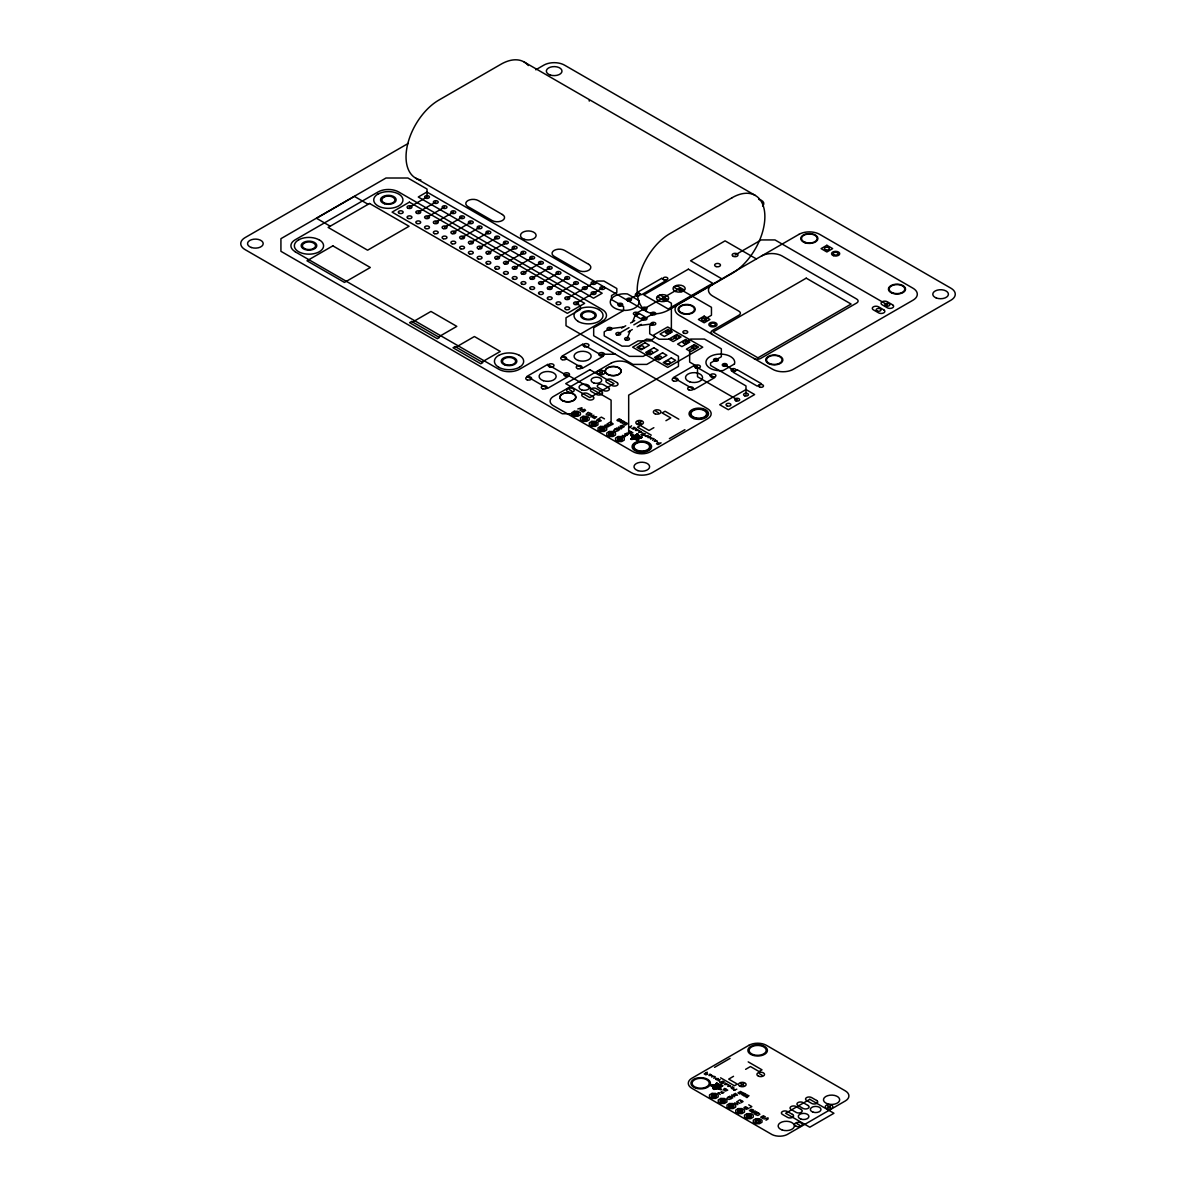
<?xml version="1.0" encoding="UTF-8"?>
<svg xmlns="http://www.w3.org/2000/svg" width="1196" height="1196" viewBox="0 0 1196 1196"><rect width="100%" height="100%" fill="white"/><g stroke="black" fill="none" stroke-linecap="round" stroke-linejoin="round"><path stroke-width="1.5" d="M632.639 321.769L635.824 313.606L679.104 288.61L711.456 307.297L711.456 315.266L704.175 319.467M627.048 338.902L630.232 330.739M408.165 143.46L245.031 237.645A14.636 8.447 0 0 0 245.031 249.59L631.473 472.704A14.636 8.447 0 0 0 652.164 472.704L950.97 300.196A14.636 8.447 0 0 0 950.97 288.236L564.527 65.137A14.636 8.447 0 0 0 543.836 65.137L535.748 69.802M319.227 239.813L319.332 239.873A14.502 8.372 0 0 1 319.332 251.713L319.242 251.773A14.771 8.522 0 0 1 298.701 251.788L298.596 251.713A14.502 8.372 0 0 1 298.611 239.873L298.701 239.813M377.981 194.051L378.071 193.991A14.502 8.372 0 0 0 377.981 205.891L378.056 205.951A14.771 8.522 0 0 0 398.612 205.966L398.702 205.891A14.502 8.372 0 0 0 398.687 194.051L398.687 194.051A14.502 8.372 0 0 0 378.175 194.051M409.495 207.132L427.032 197.011L427.032 189.043L407.896 178.01L386.009 178.01L280.925 238.677L280.925 251.31L562.284 413.756L576.083 413.756M418.256 212.2L435.793 202.079M427.032 217.253L444.553 207.132M435.793 222.321L453.314 212.2M444.553 227.375L462.075 217.253M453.314 232.428L470.85 222.321M462.075 237.496L479.611 227.375M470.85 242.549L488.372 232.428M479.611 247.617L497.132 237.496M488.372 252.67L505.893 242.549M497.132 257.738L514.669 247.617M505.893 262.791L523.429 252.67M412.62 322.023L430.949 311.438L456.812 326.373L438.484 336.958M514.669 267.859L532.19 257.738M523.429 272.912L540.951 262.791M532.19 277.965L549.726 267.859M540.951 283.033L558.487 272.912M549.726 288.087L567.248 277.965M456.08 347.109L474.393 336.524L500.257 351.46L481.928 362.044M558.487 293.155L576.009 283.033M567.248 298.208L596.983 281.045L603.89 281.045L616.822 288.505L616.822 292.497L611.485 295.576L611.485 299.553L623.565 306.535L623.565 310.512L593.679 327.764L593.679 335.732L629.41 356.363L643.209 356.363L650.25 352.297M602.306 288.087L576.009 303.276L580.389 305.802L580.389 309.45L566.007 317.762L566.007 325.731L632.998 364.406L646.797 364.406L659.011 357.35M498.792 355.332L498.687 355.376A14.502 8.372 0 0 0 498.687 367.232L498.777 367.292M629.036 299.568L637.797 294.515M519.318 367.292L519.423 367.232A14.502 8.372 0 0 0 519.408 355.391L519.318 355.332M602.141 321.41L602.231 321.35A14.502 8.372 0 0 0 602.231 309.51L398.597 191.928A14.502 8.372 0 0 0 378.086 191.943L295.143 239.813A14.502 8.372 0 0 0 295.158 251.653L295.248 251.713M602.231 321.47L519.423 369.295A14.771 8.522 0 0 1 498.777 369.235L295.143 251.773M735.091 255.002L761.194 239.933L774.993 239.933L887.342 304.786M621.606 328.138L625.747 325.761M630.576 322.965L634.717 320.573M618.287 333.848L629.021 327.644M633.85 324.864L653.345 313.606M628.154 331.935L632.295 329.543M637.124 326.747L641.265 324.355M667.787 332.054L671.375 329.991L671.375 303.201L662.599 298.133M599.704 373.316L602.44 371.732M676.547 337.123L672.885 339.23L659.086 339.23L649.697 333.804L649.697 325.835L653.345 323.727L639.202 325.551M685.308 342.176L690.69 339.066L704.504 339.066L721.338 348.784L721.338 356.752L710.559 362.971L710.559 365.453L745.99 385.919L745.99 394.62M577.817 408.942L581.914 407.761L581.914 408.942L579.866 410.123M694.069 347.244L689.658 349.785L689.658 362.089L697.492 366.619L697.492 376.74L737.229 399.688M588.821 415.804L591.885 414.025L590.869 416.985L593.934 415.206M599.346 418.301L601.394 417.12L604.458 418.884M598.164 420.753L598.673 421.635L601.229 420.753L598.164 418.974L596.625 420.454L599.689 419.856M608.106 423.354L610.154 422.173L613.219 423.952L611.171 425.133M610.663 423.653L611.694 423.055M617.181 419.945L619.214 418.75L621.262 419.945L619.214 421.127L617.181 420.529L621.262 419.945M602.38 428.93L611.096 423.907L611.096 400.107L566.62 374.423M620.395 421.799L622.443 420.618L624.491 421.799L622.443 422.98L620.395 422.397L624.491 421.799M622.219 426.598L621.187 427.181L620.171 426L622.219 425.417L624.267 426.598L622.219 427.779M629.515 427.57L631.563 425.791M638.26 423.399L640.996 421.814M625.583 434.686L627.123 433.206L624.551 434.088L627.123 434.985M629.829 432.817L630.337 433.714L632.908 432.817L629.829 431.053L628.304 432.533L631.368 431.935M619.917 439.052L628.677 433.999L628.677 395.114L678.461 366.365L678.461 356.259L651.85 340.89L638.051 340.89L628.961 346.137L622.055 346.137L604.204 335.837L604.204 331.845L609.526 328.78L623.669 326.957M653.853 427.675L649.024 430.47L640.398 425.492L637.468 427.181L651.267 435.15M665.933 420.708L670.762 417.912L662.135 412.934L665.066 411.245L678.865 419.213M646.139 436.585L648.187 435.389M650.549 439.126L652.089 438.229L654.137 438.827L652.597 440.307M661.104 442.849L658.024 444.628L656.499 443.731L657.516 442.55L660.072 443.447M669.386 438.633L684.904 429.678M714.565 1067.355L730.083 1058.385M707.255 1072.139L704.19 1073.903L705.715 1074.8L707.763 1074.202L706.238 1072.722M711.665 1077.043L713.205 1076.161L715.253 1076.744L713.713 1078.224M718.123 1080.765L720.171 1079.584M733.537 1076.31L728.708 1079.106L737.334 1084.084L734.404 1085.774L720.59 1077.805M745.616 1069.344L750.445 1066.548L759.071 1071.541L762.002 1069.837L748.203 1061.869M718.168 1093.323L719.2 1092.725M721.906 1091.171L720.889 1092.352L722.414 1093.234L723.954 1092.352L721.397 1092.636M724.627 1090.184L725.135 1091.066L727.691 1090.184L724.627 1088.42L723.087 1089.885L726.166 1089.302M740.937 1085.325L743.688 1083.74M733.716 1090.363L736.796 1089.182M735.42 1094.579L734.389 1095.177L737.469 1095.177L735.42 1093.398L733.372 1094.579M743.718 1093.264L741.67 1094.445L743.718 1095.626L745.766 1093.862L743.718 1093.264L743.718 1095.626M746.947 1095.132L744.899 1096.313L746.947 1097.494L748.995 1095.715L746.947 1095.132L746.947 1097.494M737.962 1100.963L739.995 1099.782L743.075 1101.546L741.027 1102.727M740.518 1101.247L741.535 1100.664M745.542 1108.468L746.05 1109.365L748.606 1108.468L745.542 1106.704L744.002 1107.586L744.51 1108.468L747.066 1107.586M749.787 1107.795L751.836 1106.614L748.771 1104.835M755.139 1110.905L752.06 1112.684L757.188 1112.086L754.108 1113.865M763.945 1119.037L768.041 1117.856L768.041 1119.037L765.993 1120.218M827.707 1107.586L830.443 1106.001M383.722 197.25L384.768 196.757A6.369 3.678 0 0 1 391.899 196.757L392.931 197.25A6.518 3.767 0 0 1 393.021 202.632M304.367 243.072L305.399 242.579A6.369 3.678 0 0 1 312.545 242.579L313.576 243.072A6.518 3.767 0 0 1 313.666 248.439M601.573 354.24L615.372 354.24M642.431 433.849L640.892 434.731L642.431 435.613L645.496 433.849L642.431 433.251L643.956 434.731M622.354 435.374L625.418 436.555M647.171 435.987L644.599 435.688M722.862 1082.918L724.387 1082.021L722.862 1081.139L719.783 1082.918L722.862 1083.501L721.323 1082.021M740.488 1091.41L742.537 1092.591L740.488 1093.174L739.457 1091.993L737.932 1092.875L739.98 1094.056M751.402 1111.712L749.354 1110.516L751.402 1109.335L753.45 1109.933L752.419 1111.114L751.402 1110.516M763.272 1115.689L765.32 1116.87L763.272 1117.468L762.256 1116.287L760.716 1117.169L762.764 1118.35M593.022 312.769L591.975 312.276A6.369 3.678 0 0 0 584.844 312.276L583.812 312.769A6.518 3.767 0 0 0 583.857 318.136M524.102 61.968L755.274 195.426M756.41 258.949L725.075 240.859L690.585 260.773L721.906 278.862M415.64 178.114L646.812 311.573M724.701 364.93L733.477 369.983M598.673 309.51L598.777 309.57A14.502 8.372 0 0 1 598.777 321.41L598.777 321.41A14.771 8.522 0 0 1 578.146 321.485L578.057 321.41M368.129 204.322L354.405 196.413L316.506 218.285L330.216 226.208M599.704 371.732L602.44 373.316M655.782 411.2L658.518 412.77M638.26 421.814L640.996 423.399M569.027 389.433L571.763 391.017M635.809 428.258L634.284 427.361C631.324 426.957 636.212 429.543 633.252 429.14L631.727 428.258M649.877 436.376L650.908 437.557L647.828 437.557L648.352 436.675L650.385 437.856M629.515 426.972L630.546 427.57M623.116 423.967L625.164 425.148L626.704 424.251L624.656 423.668L625.672 422.487L627.721 423.668M637.498 433.879L638.35 434.372M637.259 434.028L638.455 434.716M637.005 434.178L638.544 435.06M641.863 436.974L640.862 436.69M636.75 434.312L638.634 435.404M636.496 434.462L638.619 435.688M639.875 436.405L642.162 437.452M636.257 434.611L638.559 435.912L636.003 434.746M639.217 436.316L641.848 437.572M638.709 436.316L641.519 437.661M635.764 434.895L641.191 437.766M635.554 435.075L640.862 437.856M635.39 435.254L640.533 437.945M635.3 435.404L640.204 438.05M635.255 435.479L636.392 436.151M636.825 436.39L639.86 438.14M633.955 435.299L636.108 436.51M636.586 436.779L637.528 437.093M637.707 437.452L639.471 438.214M633.327 435.224L636.063 436.794M636.302 436.944L637.064 437.108M637.199 437.452L639.038 438.244M632.729 435.165L638.455 438.469M618.481 426.987L621.546 428.751L616.433 428.168L619.498 429.932M632.131 435.105L638.619 438.857M631.533 435.06L634.478 436.48M635.016 437.063L638.634 439.156M631.054 435.075L636.078 437.96M636.825 438.125L638.574 439.395M635.181 437.452L630.83 435.224L634.822 437.542M635.3 437.796L638.515 439.65M635.016 437.93L638.455 439.889M631.129 435.703L634.538 437.661M634.702 438.035L638.38 440.128M631.667 436.301L638.32 440.382M632.729 437.452L638.26 440.547M632.46 437.587L638.201 440.636M632.206 437.736L634.822 438.962M635.39 439.291L637.902 440.741M632.011 437.885L634.538 439.096M631.817 438.095L634.209 439.201M631.652 438.274L633.85 439.276M606.925 424.042L609.99 425.806L604.877 425.223L607.942 426.987M631.488 438.469L633.446 439.321M594.606 417.359L593.59 416.776L596.655 416.776L594.606 418.54L592.558 417.359M631.309 438.663L633.013 439.366M631.159 438.842L632.579 439.41M630.98 439.037L632.146 439.44M630.845 439.201L631.712 439.485M581.047 410.811L583.095 411.992L584.635 411.095L582.587 409.914L584.635 409.331L585.651 410.512M827.707 1106.001L830.443 1107.586M759.34 1073.619L762.091 1075.204M740.937 1083.74L743.688 1085.325M797.029 1123.717L799.765 1125.287M718.482 1078.613L715.402 1078.613L716.434 1079.794L717.959 1079.495L715.911 1078.314M732.535 1086.73L734.075 1088.211L731.01 1087.613L732.535 1089.093M719.663 1081.662L719.14 1080.182M733.716 1089.78L734.748 1090.363M721.577 1085.235L722.758 1085.774M721.083 1085.191L722.668 1085.833M716.778 1082.993L717.63 1083.486M720.5 1085.131L722.369 1085.998M716.554 1083.098L718.153 1084.069M719.947 1085.101L722.1 1086.147M716.359 1083.292L718.512 1084.563M719.484 1085.131L721.921 1086.252M716.18 1083.501L718.587 1084.862M719.095 1085.191L721.666 1086.402M716.015 1083.681L718.572 1085.146M718.766 1085.295L721.412 1086.551M715.866 1083.875L721.173 1086.686M715.671 1084.084L720.889 1086.82M715.567 1084.204L720.575 1086.925M715.358 1084.473L720.231 1087.014M715.283 1084.623L716.823 1085.34M717.196 1085.549L718.258 1086.162M718.527 1086.521L720.097 1087.493M715.238 1084.757L716.583 1085.699M718.034 1086.596L720.426 1087.971M715.223 1084.996L716.658 1086.088M720.515 1088.315L717.465 1086.491M714.52 1085.146L720.605 1088.659M734.748 1096.747L731.683 1094.968L732.7 1097.928L729.635 1096.149M713.952 1085.101L717.6 1086.94M718.034 1087.179L720.71 1089.003M713.474 1085.116L715.881 1086.237M716.03 1086.596L720.784 1089.347M713.04 1085.161L715.208 1086.132M715.432 1086.536L720.769 1089.436M712.607 1085.191L716.15 1086.97M716.374 1087.373L720.62 1089.541M712.173 1085.235L715.866 1087.104M716.15 1087.523L720.216 1089.601M711.74 1085.265L715.671 1087.284M715.97 1087.613L719.215 1089.317M711.336 1085.31L716.733 1088.36L711.007 1085.415M717.062 1088.36L718.168 1089.003M710.917 1085.49L716.509 1088.599M710.932 1085.669L712.921 1086.82M713.683 1087.538L716.255 1088.734M715.97 1088.868L713.534 1087.717L715.671 1088.988M713.399 1087.956L715.343 1089.078M739.846 1103.415L736.781 1101.636L737.797 1104.596L734.733 1102.817M713.324 1088.225L715.014 1089.182M713.25 1088.48L714.685 1089.287M714.356 1089.377L713.145 1088.868L714.027 1089.481M718.168 1092.725L720.216 1094.504M712.756 284.14A14.636 8.447 0 0 0 712.756 296.1L738.949 311.214A4.874 2.811 0 0 1 738.949 315.206L712.412 330.515A4.874 2.811 0 0 0 712.412 334.506M761.478 256.019A14.636 8.447 0 0 1 782.169 256.019L856.665 299.03A4.874 2.811 0 0 1 856.665 303.022L760.716 358.411A4.874 2.811 0 0 1 753.824 358.411M589.03 100.793A7.804 4.5 0 0 1 589.404 101.032M758.757 199.358A7.804 4.5 0 0 1 762.585 206.011M420.872 179.998A46.36 26.761 -60 0 1 407.402 145.299A46.36 26.761 -60 0 1 438.812 100.12L500.915 64.27A46.36 26.761 -60 0 1 528.348 65.556M593.111 312.844A6.518 3.767 0 0 1 593.111 318.136M593.022 318.211A6.802 3.917 0 0 1 583.798 318.211M578.266 321.41A14.502 8.372 0 0 1 578.266 309.57A14.502 8.372 0 0 1 598.777 309.57M304.277 248.439A6.518 3.767 0 0 1 304.277 243.147M313.576 248.514A6.802 3.917 0 0 1 304.352 248.514M392.946 202.692A6.802 3.917 0 0 1 383.722 202.692M383.781 202.632A6.518 3.767 0 0 1 383.781 197.325M519.318 367.307A14.771 8.522 0 0 1 498.777 367.307M498.896 355.391A14.502 8.372 0 0 1 519.408 355.391M298.611 239.873A14.502 8.372 0 0 1 319.123 239.873M655.124 337.063L652.149 339.739L646.692 339.081L632.639 347.184L667.697 367.426L702.755 347.184L667.697 326.957L653.644 335.059L655.124 337.063M369.594 203.484L328.123 227.419L367.606 250.203L409.062 226.268L369.594 203.484M332.847 245.853L306.983 260.788L344.463 282.42L370.326 267.5L332.847 245.853M409.376 202.154L392.094 212.126L567.367 313.322L584.65 303.336L409.376 202.154M426.897 192.033L418.271 197.011L593.53 298.208L602.171 293.229L426.897 192.033M411.678 321.47L409.585 322.681L437.332 338.707L439.425 337.496L411.678 321.47M455.138 346.556L453.03 347.767L480.777 363.793L482.87 362.582L455.138 346.556M732.087 197.729L669.984 233.579A46.36 26.761 -60 0 0 637.199 290.359A46.36 26.761 -60 0 0 669.984 309.286L732.087 273.421A46.36 26.761 -60 0 0 764.872 216.655A46.36 26.761 -60 0 0 732.087 197.729M661.582 278.369L637.438 292.302L641.624 294.724L665.783 280.776L661.582 278.369M620.275 303.635L618.556 304.636L620.275 305.623L621.995 304.636L620.275 303.635M629.036 298.581L627.317 299.568L629.036 300.57L630.77 299.568L629.036 298.581M688.358 269.19L643.822 294.904L668.205 308.987L712.756 283.273L688.358 269.19M660.312 295.173L657.486 296.817L664.901 301.093L667.727 299.463L660.312 295.173M676.801 285.65L673.976 287.294L681.391 291.57L684.217 289.94L676.801 285.65M547.633 364.466L526.928 376.411L547.633 388.371L568.339 376.411L547.633 364.466M582.601 344.269L561.896 356.229L582.601 368.174L603.307 356.229L582.601 344.269M639.337 313.561L635.539 315.759L640.847 318.824L644.659 316.626L639.337 313.561M798.988 234.356L679.328 303.455A14.636 8.447 0 0 0 679.328 315.4L772.646 369.28A14.636 8.447 0 0 0 793.352 369.28L913.011 300.196A14.636 8.447 0 0 0 913.011 288.236L819.694 234.356A14.636 8.447 0 0 0 798.988 234.356M589.867 369.714L565.708 383.647L589.867 397.595L614.011 383.647L589.867 369.714M645.048 342.699L636.945 347.378L641.235 349.86L649.338 345.181L645.048 342.699M668.026 329.438L660.087 334.013L664.393 336.495L672.331 331.92L668.026 329.438M611.141 363.165L554.182 396.04A11.497 6.638 0 0 0 552.866 405.414L633.058 451.699A12.394 7.161 0 0 0 650.579 451.699L707.554 418.809A12.394 7.161 0 0 0 707.554 408.703L628.677 363.165A12.394 7.161 0 0 0 611.141 363.165M704.175 316.118L698.389 319.467L704.175 322.8L709.961 319.467L704.175 316.118M826.87 245.285L821.084 248.619L826.87 251.967L832.655 248.619L826.87 245.285M653.808 347.767L645.705 352.446L650.011 354.928L658.114 350.249L653.808 347.767M676.787 334.491L668.848 339.081L673.154 341.563L681.092 336.973L676.787 334.491M662.569 352.82L654.466 357.499L658.772 359.981L666.875 355.302L662.569 352.82M685.562 339.544L677.624 344.134L681.914 346.616L689.853 342.026L685.562 339.544M574.289 411.26L571.748 412.725L571.748 414.788L574.289 416.268L577.892 416.268L580.434 414.788L580.434 412.725L577.892 411.26L574.289 411.26M806.239 278.16L713.085 331.935L757.935 357.828L851.103 304.053L806.239 278.16M576.083 412.485L573.901 413.756L576.083 415.027L578.281 413.756L576.083 412.485M671.33 357.888L663.227 362.552L667.532 365.034L675.635 360.37L671.33 357.888M694.323 344.612L686.384 349.187L690.675 351.669L698.614 347.094L694.323 344.612M588.148 412.456L586.1 414.235L587.64 415.117L590.704 413.338L588.148 412.456M583.065 416.313L580.523 417.778L580.523 419.856L583.065 421.321L586.653 421.321L589.194 419.856L589.194 417.778L586.653 416.313L583.065 416.313M584.859 417.554L582.661 418.809L584.859 420.08L587.042 418.809L584.859 417.554M591.826 421.366L589.284 422.846L589.284 424.909L591.826 426.374L595.414 426.374L597.955 424.909L597.955 422.846L595.414 421.366L591.826 421.366M593.62 422.607L591.422 423.877L593.62 425.148L595.802 423.877L593.62 422.607M694.039 365.617L673.333 377.577L694.039 389.522L714.745 377.577L694.039 365.617M715.941 358.875L714.221 359.861L715.941 360.863L717.675 359.861L715.941 358.875M600.586 426.434L598.045 427.899L598.045 429.977L600.586 431.442L604.174 431.442L606.716 429.977L606.716 427.899L604.174 426.434L600.586 426.434M602.38 427.675L600.198 428.93L602.38 430.201L604.578 428.93L602.38 427.675M724.701 363.928L722.982 364.93L724.701 365.916L726.435 364.93L724.701 363.928M609.347 431.487L606.806 432.952L606.806 435.03L609.347 436.495L612.935 436.495L615.477 435.03L615.477 432.952L612.935 431.487L609.347 431.487M615.252 428.841L613.712 430.321L615.761 431.502L618.317 430.62L615.252 428.841M611.141 432.728L608.958 433.999L611.141 435.254L613.339 433.999L611.141 432.728M734.449 364.003L723.117 370.551A14.397 8.312 0 0 1 705.969 362.926A14.397 8.312 0 0 1 721.263 354.106A14.397 8.312 0 0 1 734.449 364.003M618.108 436.555L615.566 438.02L615.566 440.098L618.108 441.563L621.711 441.563L624.252 440.098L624.252 438.02L621.711 436.555L618.108 436.555M737.289 369.773L733.103 372.195L757.247 386.129L761.448 383.722L737.289 369.773M619.917 437.796L617.719 439.052L619.917 440.322L622.099 439.052L619.917 437.796M636.481 429.229L635.465 430.411L638.529 430.411L636.481 429.229M639.711 431.098L638.694 432.279L641.759 432.279L639.711 431.098M655.318 440.098L654.287 441.279L657.366 441.279L655.318 440.098M746.005 389.567L719.708 404.741L728.349 409.735L754.631 394.545L746.005 389.567M748.89 1045.319L691.916 1078.209A12.394 7.161 0 0 0 691.916 1088.33L772.108 1134.615A11.497 6.638 0 0 0 788.328 1133.868L845.288 1100.978A12.394 7.161 0 0 0 845.288 1090.857L766.412 1045.319A12.394 7.161 0 0 0 748.89 1045.319M709.976 1074.292L708.944 1075.473L712.024 1075.473L709.976 1074.292M725.568 1083.307L724.552 1084.488L727.617 1084.488L725.568 1083.307M712.039 1093.413L709.497 1094.878L709.497 1096.956L712.039 1098.421L715.627 1098.421L718.168 1096.956L718.168 1094.878L715.627 1093.413L712.039 1093.413M728.798 1085.161L727.781 1086.342L730.846 1086.342L728.798 1085.161M713.833 1094.654L711.635 1095.91L713.833 1097.18L716.015 1095.91L713.833 1094.654M720.799 1098.466L718.258 1099.931L718.258 1102.009L720.799 1103.474L724.387 1103.474L726.929 1102.009L726.929 1099.931L724.387 1098.466L720.799 1098.466M722.593 1099.707L720.396 1100.978L722.593 1102.234L724.791 1100.978L722.593 1099.707M728.454 1096.837L726.914 1098.317L728.962 1099.498L731.518 1098.601L728.454 1096.837M729.56 1103.534L727.019 1104.999L727.019 1107.077L729.56 1108.543L733.148 1108.543L735.69 1107.077L735.69 1104.999L733.148 1103.534L729.56 1103.534M731.354 1104.775L729.171 1106.031L731.354 1107.302L733.552 1106.031L731.354 1104.775M738.321 1108.587L735.779 1110.052L735.779 1112.13L738.321 1113.596L741.924 1113.596L744.465 1112.13L744.465 1110.052L741.924 1108.587L738.321 1108.587M740.115 1109.828L737.932 1111.099L740.115 1112.355L742.312 1111.099L740.115 1109.828M747.081 1113.655L744.54 1115.12L744.54 1117.199L747.081 1118.664L750.684 1118.664L753.226 1117.199L753.226 1115.12L750.684 1113.655L747.081 1113.655M748.89 1114.896L746.693 1116.152L748.89 1117.423L751.073 1116.152L748.89 1114.896M758.369 1112.773L755.289 1114.552L757.86 1115.434L759.894 1114.253L758.369 1112.773M755.857 1118.708L753.316 1120.174L753.316 1122.252L755.857 1123.717L759.445 1123.717L761.987 1122.252L761.987 1120.174L759.445 1118.708L755.857 1118.708M757.651 1119.949L755.453 1121.22L757.651 1122.476L759.834 1121.22L757.651 1119.949M809.797 1099.318L785.637 1113.267L809.797 1127.215L833.941 1113.267L809.797 1099.318M504.951 358.322L504.443 358.591A6.518 3.767 0 0 0 504.353 363.958A6.802 3.917 0 0 0 513.667 364.033A6.518 3.767 0 0 0 513.742 358.665L512.621 358.097A6.369 3.678 0 0 0 505.474 358.082L504.951 358.322M892.545 304.786L887.342 301.781A3.678 2.123 0 0 0 882.14 301.781A3.678 2.123 0 0 0 882.14 304.786L887.342 307.791A3.678 2.123 0 0 0 892.545 307.791A3.678 2.123 0 0 0 892.545 304.786M883.784 309.854L878.582 306.849A3.678 2.123 0 0 0 873.379 306.849A3.678 2.123 0 0 0 873.379 309.854L878.582 312.844A3.678 2.123 0 0 0 883.784 312.844A3.678 2.123 0 0 0 883.784 309.854M502.425 214.533L478.28 200.584A7.326 4.231 0 0 0 467.92 200.584A7.326 4.231 0 0 0 467.92 206.564L492.079 220.513A7.326 4.231 0 0 0 502.425 220.513A7.326 4.231 0 0 0 502.425 214.533M588.686 264.331L564.527 250.398A7.326 4.231 0 0 0 554.182 250.398A7.326 4.231 0 0 0 554.182 256.363L578.326 270.311A7.326 4.231 0 0 0 588.686 270.311A7.326 4.231 0 0 0 588.686 264.331M638.784 300.495L627.437 293.947A14.397 8.312 0 0 0 610.289 301.556A14.397 8.312 0 0 0 625.598 310.392A14.397 8.312 0 0 0 638.784 300.495M617.001 382.585L611.978 379.685A3.558 2.048 0 0 0 606.94 379.685A3.558 2.048 0 0 0 606.94 382.585L611.978 385.486A3.558 2.048 0 0 0 617.001 385.486A3.558 2.048 0 0 0 617.001 382.585M608.375 387.564L603.352 384.664A3.558 2.048 0 0 0 598.314 384.664A3.558 2.048 0 0 0 598.314 387.564L603.352 390.464A3.558 2.048 0 0 0 608.375 390.464A3.558 2.048 0 0 0 608.375 387.564M601.483 391.541L596.445 388.64A3.558 2.048 0 0 0 591.422 388.64A3.558 2.048 0 0 0 591.422 391.541L596.445 394.456A3.558 2.048 0 0 0 601.483 394.456A3.558 2.048 0 0 0 601.483 391.541M592.857 396.534L587.819 393.619A3.558 2.048 0 0 0 582.796 393.619A3.558 2.048 0 0 0 582.796 396.534L587.819 399.434A3.558 2.048 0 0 0 592.857 399.434A3.558 2.048 0 0 0 592.857 396.534M816.674 1100.499L811.635 1097.584A3.558 2.048 0 0 0 806.612 1097.584A3.558 2.048 0 0 0 806.612 1100.499L811.635 1103.4A3.558 2.048 0 0 0 816.674 1103.4A3.558 2.048 0 0 0 816.674 1100.499M808.048 1105.478L803.024 1102.577A3.558 2.048 0 0 0 797.986 1102.577A3.558 2.048 0 0 0 797.986 1105.478L803.024 1108.378A3.558 2.048 0 0 0 808.048 1108.378A3.558 2.048 0 0 0 808.048 1105.478M801.141 1109.454L796.117 1106.554A3.558 2.048 0 0 0 791.079 1106.554A3.558 2.048 0 0 0 791.079 1109.454L796.117 1112.37A3.558 2.048 0 0 0 801.141 1112.37A3.558 2.048 0 0 0 801.141 1109.454M792.514 1114.433L787.491 1111.533A3.558 2.048 0 0 0 782.453 1111.533A3.558 2.048 0 0 0 782.453 1114.433L787.491 1117.348A3.558 2.048 0 0 0 792.514 1117.348A3.558 2.048 0 0 0 792.514 1114.433M812.996 1112.145A5.322 3.08 0 0 0 820.994 1109.484A5.322 3.08 0 0 0 812.996 1106.808A5.322 3.08 0 0 0 812.996 1112.145M800.916 1119.112A5.322 3.08 0 0 0 808.915 1116.451A5.322 3.08 0 0 0 800.916 1113.79A5.322 3.08 0 0 0 800.916 1119.112M796.267 1126.333A3.812 2.198 0 0 0 802.202 1124.659A3.812 2.198 0 0 0 796.73 1122.521A3.812 2.198 0 0 0 796.267 1126.333M827.169 1108.707A3.812 2.198 0 0 0 832.894 1106.793A3.812 2.198 0 0 0 827.169 1104.88A3.812 2.198 0 0 0 827.169 1108.707M758.578 1076.236A3.812 2.198 0 0 0 764.528 1074.576A3.812 2.198 0 0 0 759.056 1072.438A3.812 2.198 0 0 0 758.578 1076.236M740.175 1086.357A3.812 2.198 0 0 0 746.11 1084.682A3.812 2.198 0 0 0 740.653 1082.544A3.812 2.198 0 0 0 740.175 1086.357M753.36 1054.663A8.581 4.948 0 0 0 766.232 1050.372A8.581 4.948 0 0 0 753.36 1046.096A8.581 4.948 0 0 0 753.36 1054.663M752.762 1055.261A9.762 5.636 0 0 0 767.413 1050.372A9.762 5.636 0 0 0 752.762 1045.498A9.762 5.636 0 0 0 752.762 1055.261M696.401 1087.553A8.581 4.948 0 0 0 709.258 1083.262A8.581 4.948 0 0 0 696.401 1078.971A8.581 4.948 0 0 0 696.401 1087.553M695.803 1088.151A9.762 5.636 0 0 0 710.439 1083.262A9.762 5.636 0 0 0 695.803 1078.388A9.762 5.636 0 0 0 695.803 1088.151M782.199 1129.996A8.088 4.664 0 0 0 794.338 1125.959A8.088 4.664 0 0 0 782.199 1121.908A8.088 4.664 0 0 0 782.199 1129.996M827.542 1103.818A8.088 4.664 0 0 0 839.682 1099.782A8.088 4.664 0 0 0 827.542 1095.73A8.088 4.664 0 0 0 827.542 1103.818M712.607 1097.136A2.437 1.405 0 0 0 716.269 1095.91A2.437 1.405 0 0 0 712.607 1094.699A2.437 1.405 0 0 0 712.607 1097.136M721.367 1102.189A2.437 1.405 0 0 0 725.03 1100.978A2.437 1.405 0 0 0 721.367 1099.752A2.437 1.405 0 0 0 721.367 1102.189M729.994 1107.197A2.437 1.405 0 0 0 733.791 1106.136A2.437 1.405 0 0 0 730.293 1104.775A2.437 1.405 0 0 0 729.994 1107.197M738.904 1112.31A2.437 1.405 0 0 0 742.567 1111.099A2.437 1.405 0 0 0 738.904 1109.873A2.437 1.405 0 0 0 738.904 1112.31M747.515 1117.318A2.437 1.405 0 0 0 751.312 1116.257A2.437 1.405 0 0 0 747.814 1114.881A2.437 1.405 0 0 0 747.515 1117.318M756.425 1122.431A2.437 1.405 0 0 0 760.088 1121.22A2.437 1.405 0 0 0 756.425 1119.994A2.437 1.405 0 0 0 756.425 1122.431M619.05 305.847A2.437 1.405 0 0 0 622.712 304.636A2.437 1.405 0 0 0 619.05 303.41A2.437 1.405 0 0 0 619.05 305.847M636.586 295.726A2.437 1.405 0 0 0 640.249 294.515A2.437 1.405 0 0 0 636.586 293.289A2.437 1.405 0 0 0 636.586 295.726M627.825 300.794A2.437 1.405 0 0 0 631.473 299.568A2.437 1.405 0 0 0 627.825 298.357A2.437 1.405 0 0 0 627.825 300.794M664.184 279.789A2.437 1.405 0 0 0 667.846 278.578A2.437 1.405 0 0 0 664.184 277.352A2.437 1.405 0 0 0 664.184 279.789M684.082 333.28A2.437 1.405 0 0 0 687.745 332.054A2.437 1.405 0 0 0 684.082 330.844A2.437 1.405 0 0 0 684.082 333.28M643.358 309.764A2.437 1.405 0 0 0 647.021 308.538A2.437 1.405 0 0 0 643.358 307.327A2.437 1.405 0 0 0 643.358 309.764M652.119 314.817A2.437 1.405 0 0 0 655.782 313.606A2.437 1.405 0 0 0 652.119 312.38A2.437 1.405 0 0 0 652.119 314.817M643.358 319.885A2.437 1.405 0 0 0 647.021 318.659A2.437 1.405 0 0 0 643.358 317.448A2.437 1.405 0 0 0 643.358 319.885M600.108 355.69A2.93 1.689 0 0 0 604.503 354.24A2.93 1.689 0 0 0 600.108 352.775A2.93 1.689 0 0 0 600.108 355.69M584.59 346.735A2.93 1.689 0 0 0 588.985 345.27A2.93 1.689 0 0 0 584.59 343.805A2.93 1.689 0 0 0 584.59 346.735M565.155 375.888A2.93 1.689 0 0 0 569.535 374.423A2.93 1.689 0 0 0 565.155 372.958A2.93 1.689 0 0 0 565.155 375.888M549.622 366.918A2.93 1.689 0 0 0 554.017 365.453A2.93 1.689 0 0 0 549.622 363.988A2.93 1.689 0 0 0 549.622 366.918M542.715 388.835A2.93 1.689 0 0 0 547.11 387.369A2.93 1.689 0 0 0 542.715 385.904A2.93 1.689 0 0 0 542.715 388.835M527.197 379.865A2.93 1.689 0 0 0 531.592 378.399A2.93 1.689 0 0 0 527.197 376.934A2.93 1.689 0 0 0 527.197 379.865M251.474 247.527A7.804 4.5 0 0 0 263.195 243.625A7.804 4.5 0 0 0 251.474 239.708A7.804 4.5 0 0 0 251.474 247.527M304.591 249.381A7.804 4.5 0 0 0 316.761 245.972A7.804 4.5 0 0 0 305.563 241.592A7.804 4.5 0 0 0 304.591 249.381M384.424 203.724A7.804 4.5 0 0 0 396.145 199.822A7.804 4.5 0 0 0 384.424 195.92A7.804 4.5 0 0 0 384.424 203.724M524.401 239.35A7.804 4.5 0 0 0 536.107 235.448A7.804 4.5 0 0 0 524.401 231.546A7.804 4.5 0 0 0 524.401 239.35M584.515 319.242A7.804 4.5 0 0 0 596.221 315.34A7.804 4.5 0 0 0 584.515 311.438A7.804 4.5 0 0 0 584.515 319.242M505.146 365.064A7.804 4.5 0 0 0 516.851 361.162A7.804 4.5 0 0 0 505.146 357.26A7.804 4.5 0 0 0 505.146 365.064M609.317 374.976A7.804 4.5 0 0 0 621.023 371.074A7.804 4.5 0 0 0 609.317 367.172A7.804 4.5 0 0 0 609.317 374.976M563.974 401.153A7.804 4.5 0 0 0 575.695 397.251A7.804 4.5 0 0 0 563.974 393.335A7.804 4.5 0 0 0 563.974 401.153M637.917 470.626A7.804 4.5 0 0 0 649.622 466.724A7.804 4.5 0 0 0 637.917 462.822A7.804 4.5 0 0 0 637.917 470.626M637.917 450.548A7.804 4.5 0 0 0 649.622 446.646A7.804 4.5 0 0 0 637.917 442.744A7.804 4.5 0 0 0 637.917 450.548M694.876 417.658A7.804 4.5 0 0 0 706.597 413.756A7.804 4.5 0 0 0 694.876 409.854A7.804 4.5 0 0 0 694.876 417.658M682.752 313.247A7.804 4.5 0 0 0 694.457 309.345A7.804 4.5 0 0 0 682.752 305.443A7.804 4.5 0 0 0 682.752 313.247M770.388 363.838A7.804 4.5 0 0 0 782.094 359.936A7.804 4.5 0 0 0 770.388 356.034A7.804 4.5 0 0 0 770.388 363.838M550.28 75.019A7.804 4.5 0 0 0 561.985 71.117A7.804 4.5 0 0 0 550.28 67.2A7.804 4.5 0 0 0 550.28 75.019M805.431 242.414A7.804 4.5 0 0 0 817.152 238.512A7.804 4.5 0 0 0 805.431 234.595A7.804 4.5 0 0 0 805.431 242.414M893.068 293.005A7.804 4.5 0 0 0 904.789 289.103A7.804 4.5 0 0 0 893.068 285.201A7.804 4.5 0 0 0 893.068 293.005M936.244 297.954A7.804 4.5 0 0 0 948.398 294.545A7.804 4.5 0 0 0 937.201 290.165A7.804 4.5 0 0 0 936.244 297.954M733.447 256.407A2.93 1.689 0 0 0 738.007 255.122A2.93 1.689 0 0 0 733.806 253.477A2.93 1.689 0 0 0 733.447 256.407M716.09 266.588A2.93 1.689 0 0 0 720.485 265.123A2.93 1.689 0 0 0 716.09 263.658A2.93 1.689 0 0 0 716.09 266.588M727.108 405.907A2.437 1.405 0 0 0 730.906 404.846A2.437 1.405 0 0 0 727.407 403.471A2.437 1.405 0 0 0 727.108 405.907M736.018 400.899A2.437 1.405 0 0 0 739.666 399.688A2.437 1.405 0 0 0 736.018 398.462A2.437 1.405 0 0 0 736.018 400.899M744.779 395.846A2.437 1.405 0 0 0 748.442 394.62A2.437 1.405 0 0 0 744.779 393.409A2.437 1.405 0 0 0 744.779 395.846M689.763 381.838A8.536 4.934 0 0 0 702.575 377.577A8.536 4.934 0 0 0 689.763 373.302A8.536 4.934 0 0 0 689.763 381.838M601.08 289.312A2.437 1.405 0 0 0 604.742 288.087A2.437 1.405 0 0 0 601.08 286.876A2.437 1.405 0 0 0 601.08 289.312M543.373 380.687A8.536 4.934 0 0 0 556.17 376.411A8.536 4.934 0 0 0 543.373 372.15A8.536 4.934 0 0 0 543.373 380.687M578.326 360.489A8.536 4.934 0 0 0 591.138 356.229A8.536 4.934 0 0 0 578.326 351.953A8.536 4.934 0 0 0 578.326 360.489M659.19 301.048A6.1 3.528 0 0 0 668.684 298.387A6.1 3.528 0 0 0 659.938 294.964A6.1 3.528 0 0 0 659.19 301.048M675.68 291.525A6.1 3.528 0 0 0 685.188 288.864A6.1 3.528 0 0 0 676.428 285.44A6.1 3.528 0 0 0 675.68 291.525M593.754 382.929A5.322 3.08 0 0 0 601.752 380.268A5.322 3.08 0 0 0 593.754 377.607A5.322 3.08 0 0 0 593.754 382.929M581.675 389.896A5.322 3.08 0 0 0 589.673 387.235A5.322 3.08 0 0 0 581.675 384.574A5.322 3.08 0 0 0 581.675 389.896M568.489 392.139A3.812 2.198 0 0 0 574.215 390.225A3.812 2.198 0 0 0 568.489 388.326A3.812 2.198 0 0 0 568.489 392.139M599.166 374.423A3.812 2.198 0 0 0 604.877 372.524A3.812 2.198 0 0 0 599.166 370.611A3.812 2.198 0 0 0 599.166 374.423M655.244 413.891A3.812 2.198 0 0 0 660.969 411.992A3.812 2.198 0 0 0 655.244 410.079A3.812 2.198 0 0 0 655.244 413.891M637.483 424.43A3.812 2.198 0 0 0 643.433 422.771A3.812 2.198 0 0 0 637.961 420.633A3.812 2.198 0 0 0 637.483 424.43M694.487 418.047A8.581 4.948 0 0 0 707.359 413.756A8.581 4.948 0 0 0 694.487 409.466A8.581 4.948 0 0 0 694.487 418.047M693.904 418.63A9.762 5.636 0 0 0 708.54 413.756A9.762 5.636 0 0 0 693.904 408.883A9.762 5.636 0 0 0 693.904 418.63M637.528 450.937A8.581 4.948 0 0 0 650.4 446.646A8.581 4.948 0 0 0 637.528 442.356A8.581 4.948 0 0 0 637.528 450.937M636.945 451.52A9.762 5.636 0 0 0 651.581 446.646A9.762 5.636 0 0 0 636.945 441.773A9.762 5.636 0 0 0 636.945 451.52M563.346 401.109A8.088 4.664 0 0 0 575.949 397.58A8.088 4.664 0 0 0 564.348 393.05A8.088 4.664 0 0 0 563.346 401.109M609.168 375.11A8.088 4.664 0 0 0 621.307 371.074A8.088 4.664 0 0 0 609.168 367.023A8.088 4.664 0 0 0 609.168 375.11M618.541 440.218A2.437 1.405 0 0 0 622.339 439.156A2.437 1.405 0 0 0 618.84 437.781A2.437 1.405 0 0 0 618.541 440.218M609.93 435.209A2.437 1.405 0 0 0 613.593 433.999A2.437 1.405 0 0 0 609.93 432.773A2.437 1.405 0 0 0 609.93 435.209M601.169 430.156A2.437 1.405 0 0 0 604.817 428.93A2.437 1.405 0 0 0 601.169 427.72A2.437 1.405 0 0 0 601.169 430.156M592.244 425.043A2.437 1.405 0 0 0 596.057 423.982A2.437 1.405 0 0 0 592.558 422.607A2.437 1.405 0 0 0 592.244 425.043M583.633 420.035A2.437 1.405 0 0 0 587.296 418.809A2.437 1.405 0 0 0 583.633 417.598A2.437 1.405 0 0 0 583.633 420.035M574.872 414.982A2.437 1.405 0 0 0 578.535 413.756A2.437 1.405 0 0 0 574.872 412.53A2.437 1.405 0 0 0 574.872 414.982M592.319 284.244A2.437 1.405 0 0 0 595.982 283.033A2.437 1.405 0 0 0 592.319 281.808A2.437 1.405 0 0 0 592.319 284.244M877.206 311.02A2.437 1.405 0 0 0 881.004 309.943A2.437 1.405 0 0 0 877.505 308.583A2.437 1.405 0 0 0 877.206 311.02M885.967 305.952A2.437 1.405 0 0 0 889.779 304.89A2.437 1.405 0 0 0 886.266 303.515A2.437 1.405 0 0 0 885.967 305.952M834.27 254.853A2.437 1.405 0 0 0 838.067 253.791A2.437 1.405 0 0 0 834.569 252.416A2.437 1.405 0 0 0 834.27 254.853M825.644 249.844A2.437 1.405 0 0 0 829.306 248.619A2.437 1.405 0 0 0 825.644 247.408A2.437 1.405 0 0 0 825.644 249.844M769.477 364.033A8.581 4.948 0 0 0 782.842 360.295A8.581 4.948 0 0 0 770.538 355.481A8.581 4.948 0 0 0 769.477 364.033M892.171 293.199A8.581 4.948 0 0 0 905.536 289.462A8.581 4.948 0 0 0 893.233 284.648A8.581 4.948 0 0 0 892.171 293.199M681.84 313.442A8.581 4.948 0 0 0 695.205 309.689A8.581 4.948 0 0 0 682.901 304.89A8.581 4.948 0 0 0 681.84 313.442M805.058 242.788A8.581 4.948 0 0 0 817.915 238.512A8.581 4.948 0 0 0 805.058 234.222A8.581 4.948 0 0 0 805.058 242.788M833.343 255.645A4.096 2.362 0 0 0 839.712 253.851A4.096 2.362 0 0 0 833.851 251.564A4.096 2.362 0 0 0 833.343 255.645M710.902 326.568A4.096 2.362 0 0 0 717.032 324.52A4.096 2.362 0 0 0 710.902 322.471A4.096 2.362 0 0 0 710.902 326.568M425.656 198.177A2.437 1.405 0 0 0 429.454 197.116A2.437 1.405 0 0 0 425.955 195.755A2.437 1.405 0 0 0 425.656 198.177M592.319 294.366A2.437 1.405 0 0 0 595.982 293.155A2.437 1.405 0 0 0 592.319 291.929A2.437 1.405 0 0 0 592.319 294.366M583.558 289.312A2.437 1.405 0 0 0 587.221 288.087A2.437 1.405 0 0 0 583.558 286.876A2.437 1.405 0 0 0 583.558 289.312M608.301 330.006A2.437 1.405 0 0 0 611.963 328.78A2.437 1.405 0 0 0 608.301 327.569A2.437 1.405 0 0 0 608.301 330.006M617.076 335.059A2.437 1.405 0 0 0 620.724 333.848A2.437 1.405 0 0 0 617.076 332.623A2.437 1.405 0 0 0 617.076 335.059M625.687 340.068A2.437 1.405 0 0 0 629.485 339.006A2.437 1.405 0 0 0 625.986 337.631A2.437 1.405 0 0 0 625.687 340.068M652.119 324.938A2.437 1.405 0 0 0 655.782 323.727A2.437 1.405 0 0 0 652.119 322.501A2.437 1.405 0 0 0 652.119 324.938M634.598 314.817A2.437 1.405 0 0 0 638.26 313.606A2.437 1.405 0 0 0 634.598 312.38A2.437 1.405 0 0 0 634.598 314.817M732.251 371.209A2.437 1.405 0 0 0 735.914 369.983A2.437 1.405 0 0 0 732.251 368.772A2.437 1.405 0 0 0 732.251 371.209M723.49 366.14A2.437 1.405 0 0 0 727.153 364.93A2.437 1.405 0 0 0 723.49 363.704A2.437 1.405 0 0 0 723.49 366.14M714.73 361.087A2.437 1.405 0 0 0 718.377 359.861A2.437 1.405 0 0 0 714.73 358.651A2.437 1.405 0 0 0 714.73 361.087M666.561 333.28A2.437 1.405 0 0 0 670.223 332.054A2.437 1.405 0 0 0 666.561 330.844A2.437 1.405 0 0 0 666.561 333.28M675.321 338.333A2.437 1.405 0 0 0 678.984 337.123A2.437 1.405 0 0 0 675.321 335.897A2.437 1.405 0 0 0 675.321 338.333M684.082 343.401A2.437 1.405 0 0 0 687.745 342.176A2.437 1.405 0 0 0 684.082 340.95A2.437 1.405 0 0 0 684.082 343.401M692.858 348.455A2.437 1.405 0 0 0 696.506 347.244A2.437 1.405 0 0 0 692.858 346.018A2.437 1.405 0 0 0 692.858 348.455M657.8 358.576A2.437 1.405 0 0 0 661.463 357.35A2.437 1.405 0 0 0 657.8 356.139A2.437 1.405 0 0 0 657.8 358.576M640.264 348.455A2.437 1.405 0 0 0 643.926 347.244A2.437 1.405 0 0 0 640.264 346.018A2.437 1.405 0 0 0 640.264 348.455M649.039 353.523A2.437 1.405 0 0 0 652.687 352.297A2.437 1.405 0 0 0 649.039 351.071A2.437 1.405 0 0 0 649.039 353.523M434.567 203.29A2.437 1.405 0 0 0 438.229 202.079A2.437 1.405 0 0 0 434.567 200.853A2.437 1.405 0 0 0 434.567 203.29M443.193 208.298A2.437 1.405 0 0 0 446.99 207.237A2.437 1.405 0 0 0 443.492 205.876A2.437 1.405 0 0 0 443.193 208.298M451.953 213.366A2.437 1.405 0 0 0 455.751 212.29A2.437 1.405 0 0 0 452.252 210.93A2.437 1.405 0 0 0 451.953 213.366M460.714 218.419A2.437 1.405 0 0 0 464.511 217.358A2.437 1.405 0 0 0 461.013 215.983A2.437 1.405 0 0 0 460.714 218.419M469.475 223.488A2.437 1.405 0 0 0 473.272 222.411A2.437 1.405 0 0 0 469.774 221.051A2.437 1.405 0 0 0 469.475 223.488M478.236 228.541A2.437 1.405 0 0 0 482.048 227.479A2.437 1.405 0 0 0 478.55 226.104A2.437 1.405 0 0 0 478.236 228.541M487.011 233.609A2.437 1.405 0 0 0 490.809 232.532A2.437 1.405 0 0 0 487.31 231.172A2.437 1.405 0 0 0 487.011 233.609M495.772 238.662A2.437 1.405 0 0 0 499.569 237.6A2.437 1.405 0 0 0 496.071 236.225A2.437 1.405 0 0 0 495.772 238.662M504.533 243.715A2.437 1.405 0 0 0 508.33 242.653A2.437 1.405 0 0 0 504.832 241.293A2.437 1.405 0 0 0 504.533 243.715M513.293 248.783A2.437 1.405 0 0 0 517.091 247.721A2.437 1.405 0 0 0 513.592 246.346A2.437 1.405 0 0 0 513.293 248.783M522.204 253.896A2.437 1.405 0 0 0 525.866 252.67A2.437 1.405 0 0 0 522.204 251.459A2.437 1.405 0 0 0 522.204 253.896M530.979 258.949A2.437 1.405 0 0 0 534.627 257.738A2.437 1.405 0 0 0 530.979 256.512A2.437 1.405 0 0 0 530.979 258.949M539.74 264.017A2.437 1.405 0 0 0 543.403 262.791A2.437 1.405 0 0 0 539.74 261.58A2.437 1.405 0 0 0 539.74 264.017M548.501 269.07A2.437 1.405 0 0 0 552.163 267.859A2.437 1.405 0 0 0 548.501 266.633A2.437 1.405 0 0 0 548.501 269.07M557.261 274.138A2.437 1.405 0 0 0 560.924 272.912A2.437 1.405 0 0 0 557.261 271.686A2.437 1.405 0 0 0 557.261 274.138M566.022 279.191A2.437 1.405 0 0 0 569.685 277.965A2.437 1.405 0 0 0 566.022 276.754A2.437 1.405 0 0 0 566.022 279.191M574.798 284.244A2.437 1.405 0 0 0 578.445 283.033A2.437 1.405 0 0 0 574.798 281.808A2.437 1.405 0 0 0 574.798 284.244M702.949 320.678A2.437 1.405 0 0 0 706.612 319.467A2.437 1.405 0 0 0 702.949 318.241A2.437 1.405 0 0 0 702.949 320.678M574.798 304.487A2.437 1.405 0 0 0 578.445 303.276A2.437 1.405 0 0 0 574.798 302.05A2.437 1.405 0 0 0 574.798 304.487M408.285 208.358A2.437 1.405 0 0 0 411.932 207.132A2.437 1.405 0 0 0 408.285 205.921A2.437 1.405 0 0 0 408.285 208.358M417.045 213.411A2.437 1.405 0 0 0 420.708 212.2A2.437 1.405 0 0 0 417.045 210.974A2.437 1.405 0 0 0 417.045 213.411M425.806 218.479A2.437 1.405 0 0 0 429.469 217.253A2.437 1.405 0 0 0 425.806 216.042A2.437 1.405 0 0 0 425.806 218.479M434.417 223.488A2.437 1.405 0 0 0 438.229 222.411A2.437 1.405 0 0 0 434.731 221.051A2.437 1.405 0 0 0 434.417 223.488M443.327 228.6A2.437 1.405 0 0 0 446.99 227.375A2.437 1.405 0 0 0 443.327 226.149A2.437 1.405 0 0 0 443.327 228.6M452.103 233.654A2.437 1.405 0 0 0 455.751 232.428A2.437 1.405 0 0 0 452.103 231.217A2.437 1.405 0 0 0 452.103 233.654M460.864 238.722A2.437 1.405 0 0 0 464.526 237.496A2.437 1.405 0 0 0 460.864 236.27A2.437 1.405 0 0 0 460.864 238.722M469.624 243.775A2.437 1.405 0 0 0 473.287 242.549A2.437 1.405 0 0 0 469.624 241.338A2.437 1.405 0 0 0 469.624 243.775M478.385 248.828A2.437 1.405 0 0 0 482.048 247.617A2.437 1.405 0 0 0 478.385 246.391A2.437 1.405 0 0 0 478.385 248.828M487.146 253.896A2.437 1.405 0 0 0 490.809 252.67A2.437 1.405 0 0 0 487.146 251.459A2.437 1.405 0 0 0 487.146 253.896M495.921 258.949A2.437 1.405 0 0 0 499.569 257.738A2.437 1.405 0 0 0 495.921 256.512A2.437 1.405 0 0 0 495.921 258.949M504.682 264.017A2.437 1.405 0 0 0 508.345 262.791A2.437 1.405 0 0 0 504.682 261.58A2.437 1.405 0 0 0 504.682 264.017M513.443 269.07A2.437 1.405 0 0 0 517.106 267.859A2.437 1.405 0 0 0 513.443 266.633A2.437 1.405 0 0 0 513.443 269.07M522.204 274.138A2.437 1.405 0 0 0 525.866 272.912A2.437 1.405 0 0 0 522.204 271.686A2.437 1.405 0 0 0 522.204 274.138M530.979 279.191A2.437 1.405 0 0 0 534.627 277.965A2.437 1.405 0 0 0 530.979 276.754A2.437 1.405 0 0 0 530.979 279.191M539.59 284.2A2.437 1.405 0 0 0 543.388 283.138A2.437 1.405 0 0 0 539.889 281.763A2.437 1.405 0 0 0 539.59 284.2M548.351 289.253A2.437 1.405 0 0 0 552.148 288.191A2.437 1.405 0 0 0 548.65 286.831A2.437 1.405 0 0 0 548.351 289.253M557.261 294.366A2.437 1.405 0 0 0 560.924 293.155A2.437 1.405 0 0 0 557.261 291.929A2.437 1.405 0 0 0 557.261 294.366M566.022 299.434A2.437 1.405 0 0 0 569.685 298.208A2.437 1.405 0 0 0 566.022 296.997A2.437 1.405 0 0 0 566.022 299.434M557.261 304.487A2.437 1.405 0 0 0 560.924 303.276A2.437 1.405 0 0 0 557.261 302.05A2.437 1.405 0 0 0 557.261 304.487M548.501 299.434A2.437 1.405 0 0 0 552.163 298.208A2.437 1.405 0 0 0 548.501 296.997A2.437 1.405 0 0 0 548.501 299.434M539.74 294.366A2.437 1.405 0 0 0 543.403 293.155A2.437 1.405 0 0 0 539.74 291.929A2.437 1.405 0 0 0 539.74 294.366M530.83 289.253A2.437 1.405 0 0 0 534.627 288.191A2.437 1.405 0 0 0 531.129 286.831A2.437 1.405 0 0 0 530.83 289.253M522.204 284.244A2.437 1.405 0 0 0 525.866 283.033A2.437 1.405 0 0 0 522.204 281.808A2.437 1.405 0 0 0 522.204 284.244M513.443 279.191A2.437 1.405 0 0 0 517.106 277.965A2.437 1.405 0 0 0 513.443 276.754A2.437 1.405 0 0 0 513.443 279.191M504.682 274.138A2.437 1.405 0 0 0 508.345 272.912A2.437 1.405 0 0 0 504.682 271.686A2.437 1.405 0 0 0 504.682 274.138M495.921 269.07A2.437 1.405 0 0 0 499.569 267.859A2.437 1.405 0 0 0 495.921 266.633A2.437 1.405 0 0 0 495.921 269.07M487.146 264.017A2.437 1.405 0 0 0 490.809 262.791A2.437 1.405 0 0 0 487.146 261.58A2.437 1.405 0 0 0 487.146 264.017M478.385 258.949A2.437 1.405 0 0 0 482.048 257.738A2.437 1.405 0 0 0 478.385 256.512A2.437 1.405 0 0 0 478.385 258.949M469.624 253.896A2.437 1.405 0 0 0 473.287 252.67A2.437 1.405 0 0 0 469.624 251.459A2.437 1.405 0 0 0 469.624 253.896M460.864 248.828A2.437 1.405 0 0 0 464.526 247.617A2.437 1.405 0 0 0 460.864 246.391A2.437 1.405 0 0 0 460.864 248.828M452.103 243.775A2.437 1.405 0 0 0 455.751 242.549A2.437 1.405 0 0 0 452.103 241.338A2.437 1.405 0 0 0 452.103 243.775M443.327 238.722A2.437 1.405 0 0 0 446.99 237.496A2.437 1.405 0 0 0 443.327 236.27A2.437 1.405 0 0 0 443.327 238.722M434.567 233.654A2.437 1.405 0 0 0 438.229 232.428A2.437 1.405 0 0 0 434.567 231.217A2.437 1.405 0 0 0 434.567 233.654M425.806 228.6A2.437 1.405 0 0 0 429.469 227.375A2.437 1.405 0 0 0 425.806 226.149A2.437 1.405 0 0 0 425.806 228.6M417.045 223.532A2.437 1.405 0 0 0 420.708 222.321A2.437 1.405 0 0 0 417.045 221.096A2.437 1.405 0 0 0 417.045 223.532M408.285 218.479A2.437 1.405 0 0 0 411.932 217.253A2.437 1.405 0 0 0 408.285 216.042A2.437 1.405 0 0 0 408.285 218.479M399.509 213.411A2.437 1.405 0 0 0 403.172 212.2A2.437 1.405 0 0 0 399.509 210.974A2.437 1.405 0 0 0 399.509 213.411M711.725 325.746A2.437 1.405 0 0 0 715.372 324.52A2.437 1.405 0 0 0 711.725 323.294A2.437 1.405 0 0 0 711.725 325.746M566.022 309.555A2.437 1.405 0 0 0 569.685 308.329A2.437 1.405 0 0 0 566.022 307.118A2.437 1.405 0 0 0 566.022 309.555M666.411 363.584A2.437 1.405 0 0 0 670.209 362.523A2.437 1.405 0 0 0 666.71 361.147A2.437 1.405 0 0 0 666.411 363.584M759.849 387.145A2.437 1.405 0 0 0 763.511 385.919A2.437 1.405 0 0 0 759.849 384.693A2.437 1.405 0 0 0 759.849 387.145M696.027 368.084A2.93 1.689 0 0 0 700.408 366.619A2.93 1.689 0 0 0 696.027 365.154A2.93 1.689 0 0 0 696.027 368.084M711.545 377.039A2.93 1.689 0 0 0 715.941 375.589A2.93 1.689 0 0 0 711.545 374.124A2.93 1.689 0 0 0 711.545 377.039M689.12 390.001A2.93 1.689 0 0 0 693.516 388.536A2.93 1.689 0 0 0 689.12 387.07A2.93 1.689 0 0 0 689.12 390.001M673.602 381.031A2.93 1.689 0 0 0 677.983 379.566A2.93 1.689 0 0 0 673.602 378.1A2.93 1.689 0 0 0 673.602 381.031M577.683 368.652A2.93 1.689 0 0 0 582.078 367.187A2.93 1.689 0 0 0 577.683 365.722A2.93 1.689 0 0 0 577.683 368.652M562.165 359.682A2.93 1.689 0 0 0 566.545 358.217A2.93 1.689 0 0 0 562.165 356.752A2.93 1.689 0 0 0 562.165 359.682"/></g></svg>
